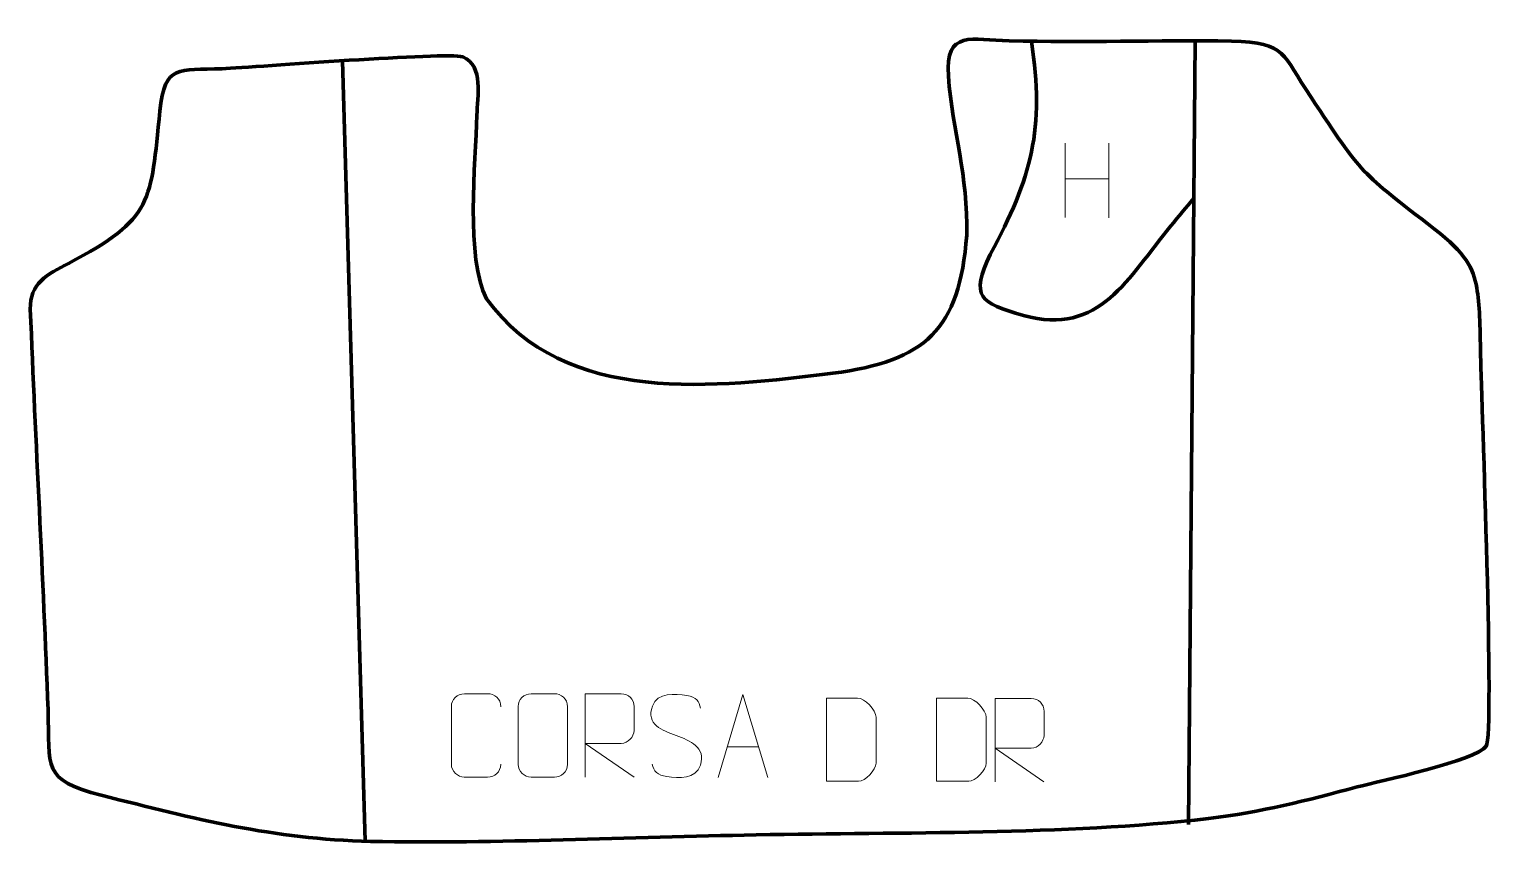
# Model space of a CAD drawing. Header units: millimetres. Extents: x 1007 to 1446, y 287 to 531.
import ezdxf

# ---------------------------------------------------------------- set-up
doc = ezdxf.new("R2010")
doc.units = ezdxf.units.MM
doc.header["$MEASUREMENT"] = 0
doc.layers.add('layer 1', color=7, linetype='Continuous', plot=False)
doc.layers.add('layer 2', color=7, linetype='Continuous')
doc.layers.add('layer 3', color=7, linetype='Continuous')

msp = doc.modelspace()

# ---------------------------------------------------------------- linework, layer by layer
at = {"layer": 'layer 1', "color": 250, "lineweight": 9}
for points, knots in [([(1148.4667, 310.907), (1148.3269, 308.5836), (1146.6497, 307.104), (1144.502, 307.0932), (1144.502, 307.0932), (1142.1701, 307.0936), (1139.8382, 307.0936), (1137.5067, 307.0932), (1137.5067, 307.0932), (1135.5817, 306.9878), (1133.6096, 308.8723), (1133.6208, 310.8896), (1133.6208, 310.8896), (1133.6212, 316.6597), (1133.6212, 322.4294), (1133.6208, 328.1987), (1133.6208, 328.1987), (1133.625, 330.3368), (1135.3717, 332.056), (1137.5241, 332.0425), (1137.5241, 332.0425), (1139.8498, 332.0425), (1142.1759, 332.0425), (1144.502, 332.0425), (1144.502, 332.0425), (1146.4486, 332.078), (1148.44, 330.5865), (1148.4667, 328.1489)], [0, 0, 0, 0, 0.125, 0.125, 0.125, 0.125, 0.25, 0.25, 0.25, 0.25, 0.375, 0.375, 0.375, 0.375, 0.5, 0.5, 0.5, 0.5, 0.625, 0.625, 0.625, 0.625, 0.75, 0.75, 0.75, 0.75, 1, 1, 1, 1]), ([(1157.5241, 332.0425), (1159.8498, 332.0425), (1162.1759, 332.0425), (1164.502, 332.0425), (1164.502, 332.0425), (1166.4486, 332.0781), (1168.44, 330.5865), (1168.4667, 328.1489), (1168.4667, 328.1489), (1168.4663, 322.402), (1168.4663, 316.6547), (1168.4667, 310.907), (1168.4667, 310.907), (1168.3269, 308.5836), (1166.6497, 307.104), (1164.502, 307.0932), (1164.502, 307.0932), (1162.1701, 307.0936), (1159.8382, 307.0936), (1157.5067, 307.0932), (1157.5067, 307.0932), (1155.5817, 306.9878), (1153.6096, 308.8723), (1153.6208, 310.8896), (1153.6208, 310.8896), (1153.6211, 316.6597), (1153.6211, 322.4294), (1153.6208, 328.1987), (1153.6208, 328.1987), (1153.625, 330.3368), (1155.3717, 332.056), (1157.5241, 332.0425)], [0, 0, 0, 0, 0.11111111, 0.11111111, 0.11111111, 0.11111111, 0.22222222, 0.22222222, 0.22222222, 0.22222222, 0.33333333, 0.33333333, 0.33333333, 0.33333333, 0.44444444, 0.44444444, 0.44444444, 0.44444444, 0.55555556, 0.55555556, 0.55555556, 0.55555556, 0.66666667, 0.66666667, 0.66666667, 0.66666667, 0.77777778, 0.77777778, 0.77777778, 0.77777778, 1, 1, 1, 1]), ([(1173.7117, 307.0893), (1173.7117, 307.0893), (1173.7117, 332.0428), (1173.7117, 332.0428), (1173.7117, 332.0428), (1177.3065, 332.0428), (1180.902, 332.0428), (1184.4972, 332.0428), (1184.4972, 332.0428), (1186.8225, 332.0051), (1188.3798, 330.5151), (1188.3757, 328.1487), (1188.3757, 328.1487), (1188.3753, 326.1132), (1188.3753, 323.0538), (1188.3757, 321.0178), (1188.3757, 321.0178), (1188.3692, 319.1423), (1186.5569, 317.2005), (1184.5474, 317.1814), (1184.5474, 317.1814), (1184.5474, 317.1814), (1173.7117, 317.1814), (1173.7117, 317.1814), (1173.7117, 317.1814), (1173.7117, 317.1814), (1188.3664, 307.0893), (1188.3664, 307.0893)], [0, 0, 0, 0, 0.125, 0.125, 0.125, 0.125, 0.25, 0.25, 0.25, 0.25, 0.375, 0.375, 0.375, 0.375, 0.5, 0.5, 0.5, 0.5, 0.625, 0.625, 0.625, 0.625, 0.75, 0.75, 0.75, 0.75, 1, 1, 1, 1]), ([(1201.0438, 319.5661), (1196.7955, 321.0365), (1191.8874, 322.8323), (1193.8925, 328.3526), (1193.8925, 328.3526), (1195.396, 332.4925), (1200.6096, 332.104), (1204.2132, 331.5029), (1204.2132, 331.5029), (1207.0738, 331.0257), (1207.9385, 329.8125), (1208.2491, 327.7284)], [0, 0, 0, 0, 0.25, 0.25, 0.25, 0.25, 0.5, 0.5, 0.5, 0.5, 1, 1, 1, 1]), ([(1213.5679, 306.9155), (1213.5679, 306.9155), (1220.9389, 331.869), (1220.9389, 331.869), (1220.9389, 331.869), (1220.9389, 331.869), (1228.5088, 306.9155), (1228.5088, 306.9155)], [0, 0, 0, 0, 0.33333333, 0.33333333, 0.33333333, 0.33333333, 1, 1, 1, 1]), ([(1246.075, 305.8422), (1248.4068, 305.8426), (1253.357, 305.8186), (1255.6885, 305.8183), (1255.6885, 305.8183), (1257.6135, 305.7129), (1260.9321, 309.2545), (1260.9209, 311.2718), (1260.9209, 311.2718), (1260.9205, 317.0419), (1260.9205, 319.2116), (1260.9209, 324.9809), (1260.9209, 324.9809), (1260.9166, 327.119), (1257.5421, 330.7791), (1255.3897, 330.7656), (1255.3897, 330.7656), (1253.064, 330.7656), (1248.3397, 330.7656), (1246.0136, 330.7656), (1246.0136, 330.7656), (1246.014, 325.0187), (1246.0753, 311.5895), (1246.075, 305.8422)], [0, 0, 0, 0, 0.14285714, 0.14285714, 0.14285714, 0.14285714, 0.28571429, 0.28571429, 0.28571429, 0.28571429, 0.42857143, 0.42857143, 0.42857143, 0.42857143, 0.57142857, 0.57142857, 0.57142857, 0.57142857, 0.71428571, 0.71428571, 0.71428571, 0.71428571, 1, 1, 1, 1]), ([(1279.075, 305.8422), (1281.4068, 305.8426), (1286.357, 305.8186), (1288.6885, 305.8183), (1288.6885, 305.8183), (1290.6135, 305.7129), (1293.9321, 309.2545), (1293.9209, 311.2718), (1293.9209, 311.2718), (1293.9205, 317.0419), (1293.9205, 319.2116), (1293.9209, 324.9809), (1293.9209, 324.9809), (1293.9166, 327.119), (1290.5421, 330.7791), (1288.3897, 330.7656), (1288.3897, 330.7656), (1286.064, 330.7656), (1281.3397, 330.7656), (1279.0136, 330.7656), (1279.0136, 330.7656), (1279.014, 325.0187), (1279.0753, 311.5895), (1279.075, 305.8422)], [0, 0, 0, 0, 0.14285714, 0.14285714, 0.14285714, 0.14285714, 0.28571429, 0.28571429, 0.28571429, 0.28571429, 0.42857143, 0.42857143, 0.42857143, 0.42857143, 0.57142857, 0.57142857, 0.57142857, 0.57142857, 0.71428571, 0.71428571, 0.71428571, 0.71428571, 1, 1, 1, 1]), ([(1296.5886, 305.6496), (1296.5886, 305.6496), (1296.5886, 330.6031), (1296.5886, 330.6031), (1296.5886, 330.6031), (1300.1834, 330.6031), (1303.7789, 330.6031), (1307.3741, 330.6031), (1307.3741, 330.6031), (1309.6994, 330.5654), (1311.2567, 329.0754), (1311.2526, 326.709), (1311.2526, 326.709), (1311.2522, 324.6735), (1311.2522, 321.6141), (1311.2526, 319.5781), (1311.2526, 319.5781), (1311.2461, 317.7026), (1309.4338, 315.7608), (1307.4243, 315.7417), (1307.4243, 315.7417), (1307.4243, 315.7417), (1296.5886, 315.7417), (1296.5886, 315.7417), (1296.5886, 315.7417), (1296.5886, 315.7417), (1311.2433, 305.6496), (1311.2433, 305.6496)], [0, 0, 0, 0, 0.125, 0.125, 0.125, 0.125, 0.25, 0.25, 0.25, 0.25, 0.375, 0.375, 0.375, 0.375, 0.5, 0.5, 0.5, 0.5, 0.625, 0.625, 0.625, 0.625, 0.75, 0.75, 0.75, 0.75, 1, 1, 1, 1]), ([(1201.0438, 319.566), (1205.0624, 317.9193), (1210.0919, 316.031), (1208.2579, 310.6707), (1208.2579, 310.6707), (1206.7981, 306.4043), (1201.8873, 306.661), (1198.1612, 307.2157), (1198.1612, 307.2157), (1195.4112, 307.6255), (1194.1903, 308.839), (1193.8123, 310.9512)], [0, 0, 0, 0, 0.25, 0.25, 0.25, 0.25, 0.5, 0.5, 0.5, 0.5, 1, 1, 1, 1])]:
    msp.add_open_spline(points, degree=3, knots=knots, dxfattribs=at)
msp.add_open_spline([(1216.2905, 316.1649), (1216.2905, 316.1649), (1225.7862, 316.1649), (1225.7862, 316.1649)], degree=3, dxfattribs=at)
at = {"layer": 'layer 2', "color": 142, "lineweight": 158}
msp.add_open_spline([(1307.4743, 527.552), (1311.5669, 501.4265), (1307.5181, 486.6345), (1295.1486, 463.6903), (1295.1486, 463.6903), (1289.1432, 451.052), (1291.9812, 449.1127), (1305.0888, 445.4171), (1305.0888, 445.4171), (1327.9576, 438.9695), (1336.5438, 456.7794), (1349.2711, 472.2238), (1349.2711, 472.2238), (1351.5514, 474.9909), (1353.8588, 477.7383), (1356.1606, 480.4877)], degree=3, knots=[0, 0, 0, 0, 0.2, 0.2, 0.2, 0.2, 0.4, 0.4, 0.4, 0.4, 0.6, 0.6, 0.6, 0.6, 1, 1, 1, 1], dxfattribs=at)
for points in [[(1356.5598, 527.6864), (1356.5598, 527.6864), (1354.5744, 292.8969), (1354.5744, 292.8969)], [(1100.9836, 521.7127), (1100.9836, 521.7127), (1107.7833, 287.8546), (1107.7833, 287.8546)]]:
    msp.add_open_spline(points, degree=3, dxfattribs=at)
at = {"layer": 'layer 2', "color": 250, "lineweight": 9}
for points in [[(1317.5943, 496.9818), (1317.5943, 496.9818), (1317.5943, 474.7891), (1317.5943, 474.7891)], [(1330.71, 496.9818), (1330.71, 496.9818), (1330.71, 474.6315), (1330.71, 474.6315)], [(1317.6118, 486.3394), (1317.6118, 486.3394), (1330.71, 486.3394), (1330.71, 486.3394)]]:
    msp.add_open_spline(points, degree=3, dxfattribs=at)
at = {"layer": 'layer 3', "color": 242, "lineweight": 158}
msp.add_open_spline([(1007.4275, 447.2574), (1007.1234, 454.9662), (1012.5826, 457.7899), (1018.8458, 460.9828), (1018.8458, 460.9828), (1044.4983, 474.4152), (1043.4124, 479.4348), (1046.2644, 506.6476), (1046.2644, 506.6476), (1047.7573, 520.8928), (1051.7445, 518.7209), (1064.9562, 519.3249), (1064.9562, 519.3249), (1075.3248, 519.8225), (1131.9561, 524.3406), (1137.0349, 522.8987), (1137.0349, 522.8987), (1143.4616, 520.1308), (1141.3805, 510.9813), (1141.277, 505.3808), (1141.277, 505.3808), (1140.8209, 491.3794), (1137.879, 462.2908), (1144.1684, 450.3979), (1144.1684, 450.3979), (1167.6024, 417.8394), (1213.2945, 423.9529), (1247.9983, 428.0589), (1247.9983, 428.0589), (1275.655, 431.794), (1285.9822, 440.925), (1288.0737, 469.4857), (1288.0737, 469.4857), (1288.5629, 487.3541), (1283.8558, 500.4119), (1282.5839, 517.1077), (1282.5839, 517.1077), (1281.5157, 531.1283), (1289.7461, 527.9645), (1300.8542, 527.6883), (1300.8542, 527.6883), (1323.0565, 527.1363), (1345.2638, 527.9006), (1367.4773, 527.607), (1367.4773, 527.607), (1384.1359, 526.9616), (1382.5282, 523.9577), (1391.2097, 510.8854), (1391.2097, 510.8854), (1406.9787, 487.0966), (1405.8616, 488.6248), (1428.3099, 471.2583), (1428.3099, 471.2583), (1437.6838, 464.0064), (1439.9592, 459.5825), (1440.9698, 453.6443), (1440.9698, 453.6443), (1441.8112, 448.7007), (1441.9695, 442.5983), (1442.108, 433.341), (1442.108, 433.341), (1442.3801, 419.3591), (1446.3357, 320.1603), (1443.7795, 316.3316), (1443.7795, 316.3316), (1440.9211, 312.0503), (1411.678, 305.803), (1405.1532, 304.1165), (1405.1532, 304.1165), (1389.7133, 299.9964), (1376.5358, 296.6274), (1360.5599, 294.6322), (1360.5599, 294.6322), (1316.6647, 289.6482), (1269.3887, 290.613), (1225.0066, 289.7647), (1225.0066, 289.7647), (1186.8781, 289.0157), (1147.4326, 287.1196), (1109.4354, 287.808), (1109.4354, 287.808), (1079.783, 288.5444), (1057.1165, 294.4911), (1028.7019, 301.6274), (1028.7019, 301.6274), (1010.7035, 306.3646), (1013.3693, 309.7088), (1012.734, 327.2012), (1012.734, 327.2012), (1011.2819, 367.1835), (1009.0195, 407.237), (1007.4275, 447.2574)], degree=3, knots=[0, 0, 0, 0, 0.04166667, 0.04166667, 0.04166667, 0.04166667, 0.08333333, 0.08333333, 0.08333333, 0.08333333, 0.125, 0.125, 0.125, 0.125, 0.16666667, 0.16666667, 0.16666667, 0.16666667, 0.20833333, 0.20833333, 0.20833333, 0.20833333, 0.25, 0.25, 0.25, 0.25, 0.29166667, 0.29166667, 0.29166667, 0.29166667, 0.33333333, 0.33333333, 0.33333333, 0.33333333, 0.375, 0.375, 0.375, 0.375, 0.41666667, 0.41666667, 0.41666667, 0.41666667, 0.45833333, 0.45833333, 0.45833333, 0.45833333, 0.5, 0.5, 0.5, 0.5, 0.54166667, 0.54166667, 0.54166667, 0.54166667, 0.58333333, 0.58333333, 0.58333333, 0.58333333, 0.625, 0.625, 0.625, 0.625, 0.66666667, 0.66666667, 0.66666667, 0.66666667, 0.70833333, 0.70833333, 0.70833333, 0.70833333, 0.75, 0.75, 0.75, 0.75, 0.79166667, 0.79166667, 0.79166667, 0.79166667, 0.83333333, 0.83333333, 0.83333333, 0.83333333, 0.875, 0.875, 0.875, 0.875, 0.91666667, 0.91666667, 0.91666667, 0.91666667, 1, 1, 1, 1], dxfattribs=at)

doc.saveas('drawing.dxf')
